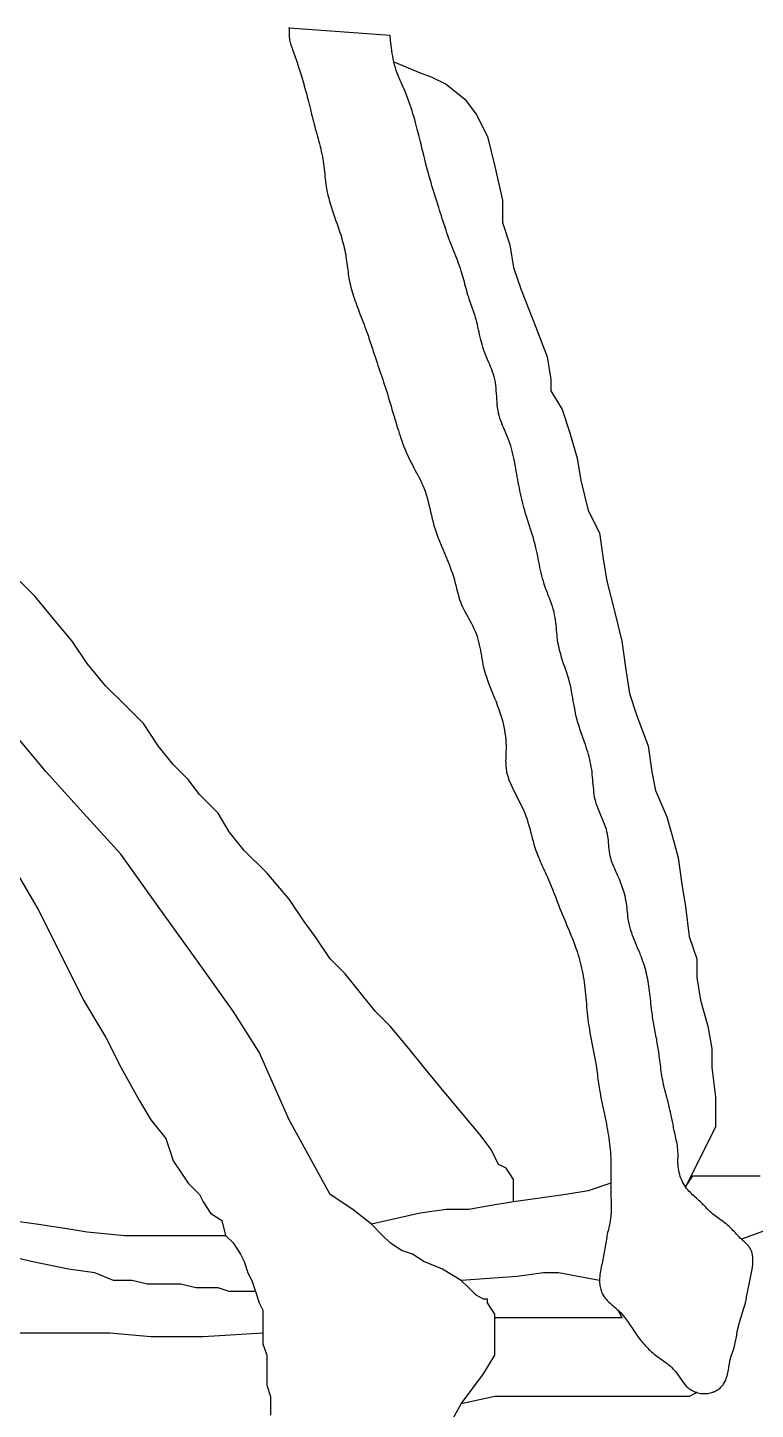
# Model space of a CAD drawing. Extents: x 0.1 to 12.2, y -2.2 to 12.7.
# Drawn here: x 7.572 to 8.261, y 9.207 to 10.517 of the extents above; entities that cross this region are included whole.
import ezdxf

# ---------------------------------------------------------------- set-up
doc = ezdxf.new("R2010")
doc.units = 0
doc.layers.add('LAYER1', color=7, linetype='CONTINUOUS')

msp = doc.modelspace()

# ---------------------------------------------------------------- linework, layer by layer
at = {"layer": 'LAYER1', "color": 4, "linetype": 'CONTINUOUS'}
for points in [[(7.8194, 10.5169), (7.8194, 10.517), (7.8194, 10.5171), (7.8194, 10.5171), (7.8194, 10.5172), (7.8194, 10.5173), (7.8194, 10.5173), (7.8194, 10.5173), (7.8194, 10.5173), (7.8194, 10.5172), (7.8194, 10.5172), (7.8194, 10.517), (7.8194, 10.5169), (7.8194, 10.5166), (7.8194, 10.5162), (7.8194, 10.5157), (7.8194, 10.5152), (7.8194, 10.5146), (7.8193, 10.514), (7.8193, 10.5133), (7.8193, 10.5127), (7.8193, 10.5119), (7.8194, 10.5112), (7.8194, 10.5105), (7.8194, 10.5098), (7.8195, 10.5084), (7.8197, 10.507), (7.8199, 10.5057), (7.8201, 10.5045), (7.8204, 10.5033), (7.8207, 10.5022), (7.8211, 10.501), (7.8214, 10.4999), (7.8218, 10.4988), (7.8222, 10.4978), (7.8226, 10.4967), (7.823, 10.4956), (7.8236, 10.4939), (7.8242, 10.4922), (7.8248, 10.4905), (7.8254, 10.4888), (7.826, 10.487), (7.8266, 10.4852), (7.8272, 10.4834), (7.8278, 10.4816), (7.8283, 10.4798), (7.8289, 10.478), (7.8295, 10.4762), (7.8301, 10.4743), (7.8307, 10.4723), (7.8313, 10.4702), (7.832, 10.4681), (7.8326, 10.466), (7.8332, 10.464), (7.8338, 10.4619), (7.8344, 10.4599), (7.8349, 10.4578), (7.8355, 10.4557), (7.8361, 10.4537), (7.8366, 10.4516), (7.8371, 10.4495), (7.8377, 10.4472), (7.8383, 10.4448), (7.8389, 10.4425), (7.8395, 10.4401), (7.8401, 10.4377), (7.8406, 10.4354), (7.8412, 10.433), (7.8418, 10.4306), (7.8424, 10.4283), (7.843, 10.4259), (7.8436, 10.4235), (7.8442, 10.4212), (7.8449, 10.4188), (7.8455, 10.4165), (7.8462, 10.4141), (7.8468, 10.4118), (7.8475, 10.4094), (7.8481, 10.4071), (7.8487, 10.4047), (7.8493, 10.4023), (7.8499, 10.4), (7.8504, 10.3976), (7.8509, 10.3952), (7.8513, 10.3928), (7.8517, 10.3905), (7.852, 10.3881), (7.8523, 10.3857), (7.8526, 10.3834), (7.8528, 10.381), (7.8531, 10.3786), (7.8533, 10.3763), (7.8536, 10.3739), (7.8538, 10.3715), (7.8541, 10.3692), (7.8545, 10.3668), (7.8549, 10.3645), (7.8555, 10.3614), (7.8561, 10.3584), (7.8569, 10.3555), (7.8577, 10.3525), (7.8585, 10.3495), (7.8595, 10.3466), (7.8604, 10.3437), (7.8614, 10.3407), (7.8624, 10.3378), (7.8635, 10.3349), (7.8645, 10.3319), (7.8655, 10.329), (7.8662, 10.327), (7.8669, 10.3249), (7.8676, 10.3229), (7.8683, 10.3208), (7.8689, 10.3188), (7.8695, 10.3167), (7.8701, 10.3146), (7.8707, 10.3126), (7.8712, 10.3105), (7.8717, 10.3084), (7.8722, 10.3063), (7.8726, 10.3042), (7.873, 10.3021), (7.8733, 10.3001), (7.8736, 10.298), (7.8739, 10.296), (7.8741, 10.2939), (7.8744, 10.2918), (7.8746, 10.2897), (7.8749, 10.2877), (7.8752, 10.2856), (7.8755, 10.2835), (7.8758, 10.2814), (7.8761, 10.2794), (7.8765, 10.2773), (7.877, 10.2752), (7.8775, 10.2731), (7.878, 10.271), (7.8786, 10.2689), (7.8792, 10.2669), (7.8798, 10.2648), (7.8804, 10.2627), (7.8811, 10.2607), (7.8818, 10.2586), (7.8825, 10.2566), (7.8832, 10.2546), (7.8841, 10.2522), (7.885, 10.2498), (7.8859, 10.2475), (7.8868, 10.2451), (7.8877, 10.2428), (7.8886, 10.2404), (7.8895, 10.238), (7.8904, 10.2357), (7.8913, 10.2333), (7.8921, 10.231), (7.893, 10.2286), (7.8939, 10.2262), (7.8945, 10.2245), (7.8951, 10.2227), (7.8957, 10.2209), (7.8963, 10.2192), (7.8969, 10.2174), (7.8975, 10.2156), (7.898, 10.2138), (7.8986, 10.2121), (7.8992, 10.2103), (7.8998, 10.2085), (7.9004, 10.2067), (7.901, 10.205), (7.9018, 10.2023), (7.9027, 10.1996), (7.9036, 10.197), (7.9045, 10.1943), (7.9054, 10.1917), (7.9063, 10.189), (7.9072, 10.1864), (7.9081, 10.1837), (7.909, 10.181), (7.9099, 10.1784), (7.9107, 10.1757), (7.9116, 10.173), (7.9125, 10.1701), (7.9134, 10.1672), (7.9143, 10.1642), (7.9152, 10.1613), (7.9161, 10.1583), (7.9169, 10.1553), (7.9178, 10.1524), (7.9187, 10.1494), (7.9195, 10.1465), (7.9204, 10.1435), (7.9213, 10.1406), (7.9222, 10.1376), (7.923, 10.1352), (7.9237, 10.1328), (7.9245, 10.1304), (7.9253, 10.128), (7.9262, 10.1256), (7.927, 10.1232), (7.9279, 10.1209), (7.9288, 10.1185), (7.9298, 10.1162), (7.9308, 10.1138), (7.9318, 10.1115), (7.9329, 10.1092), (7.934, 10.1069), (7.9352, 10.1045), (7.9365, 10.1022), (7.9377, 10.0998), (7.939, 10.0975), (7.9402, 10.0952), (7.9415, 10.0928), (7.9427, 10.0905), (7.9438, 10.0881), (7.945, 10.0857), (7.946, 10.0833), (7.947, 10.0809), (7.9482, 10.0778), (7.9492, 10.0746), (7.9502, 10.0714), (7.9511, 10.0681), (7.9519, 10.0648), (7.9527, 10.0616), (7.9535, 10.0583), (7.9542, 10.055), (7.955, 10.0517), (7.9558, 10.0484), (7.9567, 10.0451), (7.9577, 10.0419), (7.959, 10.038), (7.9603, 10.0341), (7.9618, 10.0303), (7.9634, 10.0265), (7.965, 10.0227), (7.9666, 10.0189), (7.9682, 10.0151), (7.9698, 10.0113), (7.9713, 10.0075), (7.9728, 10.0036), (7.9742, 9.9997), (7.9754, 9.9958), (7.976, 9.9937), (7.9765, 9.9917), (7.9771, 9.9896), (7.9776, 9.9875), (7.9781, 9.9854), (7.9786, 9.9833), (7.9792, 9.9812), (7.9798, 9.9791), (7.9804, 9.9771), (7.981, 9.975), (7.9817, 9.973), (7.9825, 9.971), (7.9835, 9.9686), (7.9846, 9.9662), (7.9858, 9.9638), (7.9871, 9.9615), (7.9884, 9.9592), (7.9897, 9.9568), (7.991, 9.9545), (7.9922, 9.9522), (7.9934, 9.9498), (7.9946, 9.9475), (7.9957, 9.9451), (7.9967, 9.9427), (7.9975, 9.9401), (7.9983, 9.9375), (7.999, 9.9349), (7.9996, 9.9322), (8.0002, 9.9296), (8.0007, 9.9269), (8.0011, 9.9242), (8.0016, 9.9215), (8.0021, 9.9188), (8.0026, 9.9161), (8.0031, 9.9134), (8.0037, 9.9107), (8.0046, 9.9074), (8.0056, 9.9041), (8.0067, 9.9008), (8.0078, 9.8976), (8.009, 9.8943), (8.0103, 9.8911), (8.0116, 9.8879), (8.0129, 9.8847), (8.0142, 9.8815), (8.0155, 9.8783), (8.0167, 9.875), (8.0179, 9.8718), (8.0189, 9.8689), (8.0199, 9.866), (8.0207, 9.8631), (8.0216, 9.8602), (8.0223, 9.8573), (8.023, 9.8543), (8.0235, 9.8513), (8.024, 9.8484), (8.0244, 9.8454), (8.0247, 9.8424)], [(7.9151, 10.5098), (7.8194, 10.5169)], [(7.947, 10.3963), (7.9462, 10.3998), (7.9453, 10.4033), (7.9444, 10.4069), (7.9436, 10.4104), (7.9427, 10.414), (7.9418, 10.4176), (7.9409, 10.4211), (7.9399, 10.4247), (7.9392, 10.4275), (7.9384, 10.4302), (7.9376, 10.433), (7.9368, 10.4357), (7.9359, 10.4385), (7.9351, 10.4412), (7.9342, 10.4439), (7.9332, 10.4465), (7.9323, 10.4491), (7.9313, 10.4517), (7.9303, 10.4542), (7.9293, 10.4566), (7.9284, 10.4588), (7.9274, 10.4609), (7.9265, 10.463), (7.9255, 10.4652), (7.9245, 10.4673), (7.9236, 10.4695), (7.9227, 10.4718), (7.9218, 10.4742), (7.9209, 10.4767), (7.9201, 10.4793), (7.9194, 10.482), (7.9187, 10.485), (7.9181, 10.4875), (7.9176, 10.4902), (7.9172, 10.4929), (7.9168, 10.4955), (7.9164, 10.4981), (7.9161, 10.5006), (7.9158, 10.5028), (7.9156, 10.5049), (7.9154, 10.5067), (7.9153, 10.5081), (7.9152, 10.5092), (7.9151, 10.5098), (7.9151, 10.5099), (7.9151, 10.5099), (7.9151, 10.5099), (7.9151, 10.51), (7.9151, 10.51), (7.9151, 10.51), (7.9151, 10.51), (7.9151, 10.5099), (7.9151, 10.5099), (7.9151, 10.5099), (7.9151, 10.5098), (7.9151, 10.5098)], [(7.9187, 10.485), (7.9435, 10.4743), (7.9541, 10.4708), (7.9683, 10.4637), (7.986, 10.4495), (7.9967, 10.4354), (8.0073, 10.4141), (8.0144, 10.3857), (8.0215, 10.3538), (8.0215, 10.3326), (8.0286, 10.3113), (8.0321, 10.29), (8.0392, 10.2688), (8.0463, 10.251), (8.0534, 10.2333), (8.064, 10.205), (8.0675, 10.1837), (8.0675, 10.173), (8.0782, 10.1553), (8.0853, 10.1341), (8.0924, 10.1092), (8.0959, 10.088), (8.103, 10.0596), (8.1136, 10.0384), (8.1172, 10.0135), (8.1207, 9.9923), (8.1278, 9.9639), (8.1349, 9.9356), (8.1384, 9.9107), (8.142, 9.8859), (8.1491, 9.8647), (8.1597, 9.8363), (8.1633, 9.8115), (8.1668, 9.7938), (8.1774, 9.769), (8.1845, 9.7442), (8.1881, 9.73), (8.1916, 9.7052), (8.1952, 9.6839), (8.1987, 9.6555), (8.2058, 9.6343), (8.2058, 9.6165), (8.2093, 9.5953), (8.2164, 9.5705), (8.22, 9.5492), (8.22, 9.5315), (8.2235, 9.5031), (8.2235, 9.4889), (8.2235, 9.4748), (8.1952, 9.418)], [(8.1401, 9.6785), (8.1399, 9.6806), (8.1397, 9.6827), (8.1394, 9.6848), (8.1391, 9.6869), (8.1388, 9.6889), (8.1384, 9.691), (8.1381, 9.6928), (8.1376, 9.6946), (8.1372, 9.6964), (8.1367, 9.6982), (8.1361, 9.7), (8.1355, 9.7018), (8.1349, 9.7035), (8.1342, 9.7053), (8.1336, 9.7071), (8.1328, 9.7088), (8.1321, 9.7105), (8.1314, 9.7123), (8.1307, 9.7137), (8.13, 9.7152), (8.1294, 9.7166), (8.1287, 9.7181), (8.128, 9.7196), (8.1274, 9.721), (8.1268, 9.7225), (8.1262, 9.724), (8.1257, 9.7254), (8.1251, 9.7269), (8.1247, 9.7285), (8.1243, 9.73), (8.1238, 9.732), (8.1234, 9.734), (8.1231, 9.7361), (8.1229, 9.7382), (8.1226, 9.7403), (8.1224, 9.7424), (8.1222, 9.7445), (8.122, 9.7465), (8.1218, 9.7486), (8.1215, 9.7507), (8.1211, 9.7528), (8.1207, 9.7548), (8.1201, 9.7572), (8.1193, 9.7596), (8.1185, 9.762), (8.1175, 9.7643), (8.1165, 9.7667), (8.1155, 9.769), (8.1145, 9.7713), (8.1135, 9.7737), (8.1125, 9.776), (8.1116, 9.7784), (8.1108, 9.7807), (8.1101, 9.7831), (8.1095, 9.7854), (8.109, 9.7877), (8.1086, 9.7901), (8.1083, 9.7924), (8.1081, 9.7948), (8.1078, 9.7972), (8.1076, 9.7996), (8.1074, 9.802), (8.1073, 9.8043), (8.107, 9.8067), (8.1068, 9.8091), (8.1065, 9.8115), (8.1062, 9.8139), (8.1058, 9.8163), (8.1054, 9.8187), (8.1049, 9.8211), (8.1043, 9.8235), (8.1037, 9.8259), (8.1031, 9.8282), (8.1024, 9.8306), (8.1017, 9.8329), (8.101, 9.8352), (8.1002, 9.8375), (8.0994, 9.8399), (8.0988, 9.8416), (8.0982, 9.8434), (8.0976, 9.8452), (8.097, 9.8469), (8.0963, 9.8487), (8.0957, 9.8505), (8.0951, 9.8522), (8.0945, 9.854), (8.0939, 9.8558), (8.0934, 9.8575), (8.0929, 9.8593), (8.0924, 9.8611), (8.0916, 9.864), (8.091, 9.867), (8.0904, 9.8699), (8.0898, 9.8729), (8.0893, 9.8759), (8.0888, 9.8788), (8.0883, 9.8818), (8.0878, 9.8848), (8.0872, 9.8877), (8.0866, 9.8907), (8.086, 9.8936), (8.0853, 9.8966), (8.0845, 9.8995), (8.0836, 9.9025), (8.0826, 9.9054), (8.0816, 9.9084), (8.0806, 9.9113), (8.0796, 9.9142), (8.0786, 9.9172), (8.0777, 9.9201), (8.0768, 9.9231), (8.076, 9.926), (8.0753, 9.929), (8.0746, 9.932), (8.0742, 9.9344), (8.0739, 9.9367), (8.0736, 9.9391), (8.0734, 9.9415), (8.0732, 9.9438), (8.0729, 9.9462), (8.0727, 9.9486), (8.0725, 9.951), (8.0722, 9.9533), (8.0719, 9.9557), (8.0715, 9.958), (8.0711, 9.9604), (8.0705, 9.9631), (8.0697, 9.9658), (8.0689, 9.9685), (8.068, 9.9711), (8.0671, 9.9738), (8.0661, 9.9764), (8.0651, 9.979), (8.0642, 9.9817), (8.0632, 9.9843), (8.0622, 9.9869), (8.0613, 9.9896), (8.0605, 9.9923), (8.0597, 9.9949), (8.059, 9.9975), (8.0584, 10.0002), (8.0578, 10.0028), (8.0572, 10.0055), (8.0567, 10.0082), (8.0562, 10.0108), (8.0556, 10.0135), (8.0551, 10.0162), (8.0546, 10.0189), (8.054, 10.0215), (8.0534, 10.0242), (8.0526, 10.0272), (8.0518, 10.0301), (8.051, 10.0331), (8.0501, 10.0361), (8.0492, 10.039), (8.0482, 10.0419), (8.0473, 10.0449), (8.0464, 10.0478), (8.0454, 10.0508), (8.0445, 10.0537), (8.0436, 10.0567), (8.0427, 10.0596), (8.042, 10.0622), (8.0413, 10.0649), (8.0406, 10.0675), (8.04, 10.0702), (8.0394, 10.0728), (8.0388, 10.0755), (8.0382, 10.0781), (8.0377, 10.0808), (8.0371, 10.0835), (8.0366, 10.0862), (8.0361, 10.0888), (8.0356, 10.0915), (8.0352, 10.0942), (8.0347, 10.0969), (8.0342, 10.0996), (8.0338, 10.1023), (8.0333, 10.105), (8.0328, 10.1077), (8.0322, 10.1103), (8.0316, 10.113), (8.0309, 10.1156), (8.0302, 10.1182), (8.0294, 10.1208), (8.0286, 10.1234), (8.0277, 10.1258), (8.0268, 10.1282), (8.0258, 10.1305), (8.0248, 10.1328), (8.0238, 10.1352), (8.0228, 10.1375), (8.0218, 10.1399), (8.0209, 10.1422), (8.02, 10.1446), (8.0192, 10.1469), (8.0185, 10.1494), (8.0179, 10.1518), (8.0174, 10.1544), (8.017, 10.157), (8.0167, 10.1597), (8.0165, 10.1624), (8.0163, 10.165), (8.0162, 10.1677), (8.016, 10.1704), (8.0158, 10.1731), (8.0156, 10.1758), (8.0153, 10.1784), (8.0149, 10.1811), (8.0144, 10.1837), (8.0138, 10.1861), (8.0131, 10.1885), (8.0122, 10.1909), (8.0114, 10.1932), (8.0104, 10.1956), (8.0095, 10.1979), (8.0085, 10.2003), (8.0075, 10.2026), (8.0065, 10.2049), (8.0055, 10.2073), (8.0046, 10.2097), (8.0037, 10.212), (8.003, 10.2144), (8.0023, 10.2167), (8.0017, 10.2191), (8.0011, 10.2214), (8.0005, 10.2238), (8, 10.2262), (7.9995, 10.2286), (7.999, 10.2309), (7.9984, 10.2333), (7.9979, 10.2357), (7.9973, 10.238), (7.9967, 10.2404), (7.9961, 10.2422), (7.9956, 10.244), (7.995, 10.2458), (7.9944, 10.2475), (7.9938, 10.2493), (7.9932, 10.2511), (7.9926, 10.2528), (7.992, 10.2546), (7.9913, 10.2563), (7.9907, 10.2581), (7.9901, 10.2599), (7.9896, 10.2617), (7.9889, 10.2637), (7.9883, 10.2658), (7.9877, 10.2679), (7.9872, 10.2699), (7.9866, 10.272), (7.986, 10.2741), (7.9855, 10.2762), (7.9849, 10.2782), (7.9843, 10.2803), (7.9837, 10.2824), (7.9831, 10.2844), (7.9825, 10.2865), (7.9817, 10.2889), (7.9809, 10.2913), (7.98, 10.2936), (7.9792, 10.296), (7.9783, 10.2984), (7.9773, 10.3007), (7.9764, 10.3031), (7.9755, 10.3054), (7.9746, 10.3078), (7.9736, 10.3101), (7.9727, 10.3125), (7.9718, 10.3148), (7.9709, 10.3175), (7.9699, 10.3201), (7.969, 10.3227), (7.9681, 10.3254), (7.9672, 10.328), (7.9663, 10.3307), (7.9654, 10.3334), (7.9646, 10.336), (7.9637, 10.3387), (7.9629, 10.3414), (7.962, 10.3441), (7.9612, 10.3467), (7.9603, 10.3497), (7.9594, 10.3526), (7.9584, 10.3556), (7.9575, 10.3585), (7.9566, 10.3615), (7.9557, 10.3644), (7.9548, 10.3674), (7.9539, 10.3703), (7.9531, 10.3733), (7.9522, 10.3763), (7.9514, 10.3792), (7.9506, 10.3822), (7.9496, 10.3857), (7.9487, 10.3892), (7.9479, 10.3927), (7.947, 10.3963)], [(8.0321, 9.4039), (8.0321, 9.4251), (8.025, 9.4358), (8.0179, 9.4393), (8.0108, 9.4535), (8.0002, 9.4677), (7.9825, 9.4889), (7.9648, 9.5102), (7.947, 9.5315), (7.9329, 9.5492), (7.9151, 9.5705), (7.901, 9.5846), (7.8868, 9.6024), (7.8726, 9.6201), (7.8584, 9.6343), (7.8442, 9.6555), (7.8336, 9.6697), (7.8194, 9.691), (7.7982, 9.7158), (7.7769, 9.7371), (7.7627, 9.7548), (7.7521, 9.7725), (7.7344, 9.7902), (7.7237, 9.8044), (7.7095, 9.8186), (7.6954, 9.8363), (7.6812, 9.8576), (7.6635, 9.8753), (7.6457, 9.893), (7.628, 9.9143), (7.6138, 9.9356), (7.5961, 9.9568), (7.5784, 9.9781), (7.5571, 9.9994)], [(7.9648, 9.1806), (7.9825, 9.2125), (8.0037, 9.2408), (8.0144, 9.2585), (8.0144, 9.2798), (8.0144, 9.294), (8.0144, 9.2975), (8.0073, 9.3082), (8.0073, 9.3117), (8.0037, 9.3117), (7.9967, 9.3153), (7.9896, 9.3223), (7.9825, 9.3294), (7.9648, 9.3401), (7.947, 9.3472), (7.9364, 9.3542), (7.9258, 9.3578), (7.9151, 9.3649), (7.908, 9.372), (7.8974, 9.3826), (7.8797, 9.3968), (7.8584, 9.411), (7.8194, 9.4818), (7.7911, 9.5457), (7.7663, 9.5846), (7.7308, 9.6343), (7.6954, 9.6839), (7.6599, 9.7335), (7.6245, 9.7725), (7.589, 9.8115), (7.5536, 9.854)], [(8.0247, 9.8424), (8.0249, 9.8393), (8.025, 9.8363), (8.025, 9.8345), (8.025, 9.8327), (8.0249, 9.8309), (8.0249, 9.8292), (8.0248, 9.8274), (8.0247, 9.8256), (8.0247, 9.8238), (8.0246, 9.822), (8.0247, 9.8203), (8.0247, 9.8185), (8.0248, 9.8168), (8.025, 9.815), (8.0256, 9.8114), (8.0266, 9.8077), (8.0277, 9.8041), (8.0291, 9.8006), (8.0307, 9.7971), (8.0324, 9.7936), (8.0342, 9.7901), (8.036, 9.7866), (8.0378, 9.7831), (8.0395, 9.7796), (8.0412, 9.7761), (8.0427, 9.7725), (8.0439, 9.7696), (8.0449, 9.7667), (8.0458, 9.7637), (8.0467, 9.7608), (8.0475, 9.7578), (8.0483, 9.7548), (8.0491, 9.7518), (8.0499, 9.7488), (8.0507, 9.7459), (8.0515, 9.7429), (8.0524, 9.74), (8.0534, 9.7371), (8.0541, 9.735), (8.0549, 9.7329), (8.0558, 9.7308), (8.0566, 9.7287), (8.0575, 9.7266), (8.0584, 9.7246), (8.0594, 9.7225), (8.0603, 9.7205), (8.0612, 9.7184), (8.0622, 9.7164), (8.0631, 9.7143), (8.064, 9.7123), (8.0653, 9.7093), (8.0665, 9.7064), (8.0677, 9.7034), (8.0689, 9.7005), (8.0701, 9.6975), (8.0712, 9.6946), (8.0724, 9.6916), (8.0735, 9.6886), (8.0747, 9.6857), (8.0758, 9.6827), (8.077, 9.6798), (8.0782, 9.6768), (8.0794, 9.6739), (8.0806, 9.6709), (8.0819, 9.668), (8.0831, 9.6651), (8.0844, 9.6621), (8.0856, 9.6592), (8.0868, 9.6563), (8.088, 9.6533), (8.0892, 9.6503), (8.0903, 9.6474), (8.0913, 9.6444), (8.0924, 9.6414), (8.0932, 9.6388), (8.094, 9.6362), (8.0947, 9.6335), (8.0954, 9.6309), (8.096, 9.6282), (8.0966, 9.6256), (8.0972, 9.6229), (8.0977, 9.6202), (8.0982, 9.6176), (8.0987, 9.6149), (8.0991, 9.6122), (8.0994, 9.6095), (8.0998, 9.6065), (8.1001, 9.6036), (8.1004, 9.6006), (8.1007, 9.5976), (8.1009, 9.5947), (8.1012, 9.5917), (8.1014, 9.5888), (8.1017, 9.5858), (8.102, 9.5828), (8.1023, 9.5799), (8.1026, 9.577), (8.103, 9.574), (8.1035, 9.5707), (8.104, 9.5675), (8.1046, 9.5642), (8.1052, 9.561), (8.1058, 9.5578), (8.1064, 9.5545), (8.1071, 9.5513), (8.1077, 9.548), (8.1083, 9.5448), (8.109, 9.5415), (8.1095, 9.5383), (8.1101, 9.535), (8.1104, 9.533), (8.1107, 9.5309), (8.111, 9.5288), (8.1113, 9.5267), (8.1116, 9.5247), (8.1118, 9.5226), (8.1121, 9.5205), (8.1124, 9.5185), (8.1127, 9.5164), (8.113, 9.5143), (8.1133, 9.5123), (8.1136, 9.5102), (8.1141, 9.5072), (8.1147, 9.5043), (8.1153, 9.5013), (8.1159, 9.4984), (8.1165, 9.4954), (8.1171, 9.4925), (8.1177, 9.4895), (8.1183, 9.4866), (8.119, 9.4836), (8.1196, 9.4807), (8.1202, 9.4777), (8.1207, 9.4748), (8.1212, 9.4721), (8.1216, 9.4695), (8.122, 9.4668), (8.1224, 9.4642), (8.1228, 9.4615), (8.1231, 9.4589), (8.1234, 9.4562), (8.1236, 9.4535), (8.1239, 9.4509), (8.124, 9.4482), (8.1242, 9.4455), (8.1243, 9.4429), (8.1243, 9.4405), (8.1243, 9.4381), (8.1243, 9.4358), (8.1243, 9.4334), (8.1243, 9.4311), (8.1243, 9.4287), (8.1242, 9.4263), (8.1242, 9.424), (8.1242, 9.4216), (8.1242, 9.4192), (8.1242, 9.4169), (8.1243, 9.4145), (8.1243, 9.4124), (8.1244, 9.4104), (8.1245, 9.4083), (8.1246, 9.4062), (8.1247, 9.4041), (8.1247, 9.402), (8.1247, 9.4), (8.1247, 9.3979), (8.1247, 9.3958), (8.1246, 9.3938), (8.1245, 9.3917), (8.1243, 9.3897), (8.1241, 9.3882), (8.1238, 9.3867), (8.1236, 9.3852), (8.1233, 9.3838), (8.123, 9.3823), (8.1227, 9.3808), (8.1223, 9.3793), (8.122, 9.3779), (8.1217, 9.3764), (8.1213, 9.3749), (8.121, 9.3734), (8.1207, 9.372), (8.1204, 9.3702), (8.1201, 9.3684), (8.1198, 9.3667), (8.1195, 9.3649), (8.1192, 9.3631), (8.119, 9.3613), (8.1187, 9.3596), (8.1184, 9.3578), (8.1181, 9.356), (8.1178, 9.3542), (8.1175, 9.3525), (8.1172, 9.3507), (8.1168, 9.3489), (8.1164, 9.3472), (8.116, 9.3454), (8.1156, 9.3437), (8.1152, 9.3419), (8.1148, 9.3402), (8.1145, 9.3384), (8.1142, 9.3366), (8.114, 9.3348), (8.1138, 9.3331), (8.1137, 9.3312), (8.1136, 9.3294), (8.1137, 9.3282), (8.1137, 9.327), (8.1139, 9.3257), (8.114, 9.3245), (8.1142, 9.3233), (8.1145, 9.322), (8.1148, 9.3208), (8.1152, 9.3197), (8.1156, 9.3185), (8.1161, 9.3174), (8.1166, 9.3163), (8.1172, 9.3153), (8.1181, 9.3139), (8.119, 9.3126), (8.1201, 9.3113), (8.1213, 9.3101), (8.1224, 9.3089), (8.1237, 9.3078), (8.125, 9.3067), (8.1262, 9.3056), (8.1275, 9.3045), (8.1288, 9.3034), (8.1301, 9.3022), (8.1314, 9.3011), (8.1334, 9.299), (8.1354, 9.2968), (8.1373, 9.2945), (8.1391, 9.2921), (8.1408, 9.2897), (8.1425, 9.2873), (8.1441, 9.2848), (8.1458, 9.2824), (8.1474, 9.2799), (8.1491, 9.2775), (8.1508, 9.2751), (8.1526, 9.2727), (8.1537, 9.2714), (8.1547, 9.2701), (8.1558, 9.2689), (8.1569, 9.2676), (8.1581, 9.2664), (8.1593, 9.2652), (8.1605, 9.264), (8.1617, 9.2629), (8.1629, 9.2618), (8.1642, 9.2607), (8.1655, 9.2596), (8.1668, 9.2585), (8.1683, 9.2574), (8.1699, 9.2563), (8.1714, 9.2552), (8.173, 9.2541), (8.1745, 9.2529), (8.176, 9.2518), (8.1776, 9.2507), (8.1791, 9.2495), (8.1805, 9.2483), (8.1819, 9.2471), (8.1832, 9.2457), (8.1845, 9.2444), (8.1857, 9.2429), (8.1869, 9.2414), (8.188, 9.2398), (8.1891, 9.2382), (8.1901, 9.2366), (8.1912, 9.2351), (8.1923, 9.2335), (8.1935, 9.232), (8.1947, 9.2305), (8.1959, 9.2291), (8.1973, 9.2278), (8.1987, 9.2266), (8.1992, 9.2263), (8.1998, 9.2259), (8.2003, 9.2255), (8.2009, 9.2252), (8.2015, 9.2249), (8.2021, 9.2246), (8.2027, 9.2243), (8.2033, 9.224), (8.2039, 9.2238), (8.2045, 9.2235), (8.2051, 9.2233), (8.2058, 9.2231), (8.2069, 9.2228), (8.2081, 9.2225), (8.2093, 9.2223), (8.2105, 9.2222), (8.2117, 9.2221), (8.2129, 9.2221), (8.2141, 9.2221), (8.2153, 9.2222)], [(7.5571, 9.7229), (7.5819, 9.6804), (7.6032, 9.6378), (7.6245, 9.5953), (7.6457, 9.5598), (7.6599, 9.5315), (7.6776, 9.4996), (7.6883, 9.4818), (7.7025, 9.4641), (7.706, 9.4535), (7.7095, 9.4429), (7.7166, 9.4322), (7.7237, 9.4216), (7.7273, 9.418), (7.7344, 9.411), (7.7379, 9.4039), (7.745, 9.3932), (7.7556, 9.3861), (7.7592, 9.372), (7.7663, 9.3649), (7.7733, 9.3542), (7.7769, 9.3472), (7.7804, 9.3365), (7.784, 9.3294), (7.7875, 9.3188), (7.7911, 9.3082), (7.7946, 9.3011), (7.7946, 9.2975), (7.7946, 9.2869), (7.7946, 9.2798), (7.7946, 9.2692), (7.7982, 9.2585), (7.7982, 9.2479), (7.7982, 9.2408), (7.7982, 9.2302), (7.8017, 9.2195), (7.8017, 9.2089), (7.8017, 9.2018)], [(8.2153, 9.2222), (8.2165, 9.2223), (8.2176, 9.2225), (8.2188, 9.2228), (8.22, 9.2231), (8.2206, 9.2233), (8.2212, 9.2235), (8.2219, 9.2237), (8.2225, 9.224), (8.2231, 9.2242), (8.2237, 9.2245), (8.2243, 9.2248), (8.2249, 9.2252), (8.2254, 9.2255), (8.226, 9.2259), (8.2265, 9.2262), (8.2271, 9.2266), (8.2279, 9.2273), (8.2286, 9.2281), (8.2294, 9.2288), (8.2301, 9.2297), (8.2307, 9.2305), (8.2313, 9.2314), (8.2319, 9.2323), (8.2324, 9.2333), (8.2329, 9.2343), (8.2334, 9.2352), (8.2338, 9.2363), (8.2341, 9.2373), (8.2346, 9.2387), (8.235, 9.2402), (8.2353, 9.2417), (8.2356, 9.2431), (8.2359, 9.2446), (8.2361, 9.2461), (8.2363, 9.2476), (8.2365, 9.2491), (8.2368, 9.2506), (8.237, 9.2521), (8.2373, 9.2535), (8.2377, 9.255), (8.2379, 9.2559), (8.2382, 9.2568), (8.2385, 9.2577), (8.2388, 9.2586), (8.2391, 9.2594), (8.2394, 9.2603), (8.2397, 9.2612), (8.24, 9.2621), (8.2404, 9.263), (8.2407, 9.2639), (8.241, 9.2647), (8.2412, 9.2656), (8.2416, 9.2671), (8.242, 9.2685), (8.2423, 9.27), (8.2426, 9.2715), (8.2429, 9.273), (8.2432, 9.2744), (8.2434, 9.2759), (8.2437, 9.2774), (8.2439, 9.2789), (8.2442, 9.2804), (8.2445, 9.2819), (8.2448, 9.2834), (8.2453, 9.2855), (8.2458, 9.2876), (8.2464, 9.2896), (8.247, 9.2917), (8.2476, 9.2938), (8.2482, 9.2959), (8.2489, 9.2979), (8.2495, 9.3), (8.2502, 9.302), (8.2508, 9.3041), (8.2513, 9.3061), (8.2519, 9.3082), (8.2522, 9.3096), (8.2525, 9.311), (8.2528, 9.3125), (8.2531, 9.3139), (8.2534, 9.3154), (8.2537, 9.3168), (8.254, 9.3183), (8.2543, 9.3198), (8.2545, 9.3213), (8.2548, 9.3228), (8.2551, 9.3243), (8.2554, 9.3259), (8.2561, 9.329), (8.2567, 9.3321), (8.2574, 9.3353), (8.258, 9.3385), (8.2585, 9.3417), (8.2588, 9.3448), (8.259, 9.3478), (8.2589, 9.3508), (8.2586, 9.3537), (8.2579, 9.3564), (8.2568, 9.359), (8.2554, 9.3613), (8.2549, 9.362), (8.2544, 9.3626), (8.2539, 9.3632), (8.2533, 9.3638), (8.2527, 9.3644), (8.2521, 9.365), (8.2515, 9.3656), (8.2509, 9.3661), (8.2502, 9.3667), (8.2496, 9.3673), (8.249, 9.3678), (8.2483, 9.3684), (8.2471, 9.3696), (8.2459, 9.3708), (8.2447, 9.372), (8.2436, 9.3732), (8.2424, 9.3744), (8.2413, 9.3757), (8.2401, 9.3769), (8.239, 9.3781), (8.2378, 9.3792), (8.2366, 9.3804), (8.2354, 9.3815), (8.2341, 9.3826), (8.233, 9.3835), (8.2319, 9.3844), (8.2307, 9.3853), (8.2295, 9.3862), (8.2283, 9.387), (8.2271, 9.3879), (8.2258, 9.3888), (8.2246, 9.3896), (8.2234, 9.3905), (8.2223, 9.3914), (8.2211, 9.3923), (8.22, 9.3932), (8.219, 9.3941), (8.2181, 9.3949), (8.2172, 9.3958), (8.2163, 9.3967), (8.2155, 9.3976), (8.2146, 9.3985), (8.2137, 9.3994), (8.2129, 9.4003), (8.212, 9.4012), (8.2111, 9.4021), (8.2102, 9.403), (8.2093, 9.4039), (8.2081, 9.405), (8.2069, 9.4062), (8.2056, 9.4073), (8.2044, 9.4084), (8.2031, 9.4096), (8.2019, 9.4107), (8.2007, 9.4118), (8.1995, 9.413), (8.1983, 9.4142), (8.1972, 9.4154), (8.1962, 9.4167), (8.1952, 9.418), (8.1941, 9.4196), (8.1931, 9.4212), (8.1923, 9.4229), (8.1915, 9.4246), (8.1907, 9.4263), (8.1901, 9.4281), (8.1896, 9.4299), (8.1891, 9.4318), (8.1887, 9.4337), (8.1884, 9.4355), (8.1882, 9.4374), (8.1881, 9.4393), (8.188, 9.4402), (8.188, 9.4411), (8.188, 9.442), (8.188, 9.4429), (8.188, 9.4438), (8.188, 9.4447), (8.1881, 9.4455), (8.1881, 9.4464), (8.1881, 9.4473), (8.1881, 9.4482), (8.1881, 9.4491), (8.1881, 9.4499), (8.188, 9.4517), (8.1878, 9.4535), (8.1876, 9.4553), (8.1874, 9.4571), (8.1871, 9.4588), (8.1868, 9.4606), (8.1864, 9.4624), (8.186, 9.4641), (8.1857, 9.4659), (8.1853, 9.4677), (8.1849, 9.4694), (8.1845, 9.4712), (8.1842, 9.4727), (8.1839, 9.4742), (8.1836, 9.4757), (8.1833, 9.4771), (8.1831, 9.4786), (8.1828, 9.4801), (8.1825, 9.4816), (8.1822, 9.4831), (8.1819, 9.4845), (8.1816, 9.486), (8.1813, 9.4875), (8.181, 9.4889), (8.1804, 9.4913), (8.1798, 9.4937), (8.1792, 9.496), (8.1786, 9.4984), (8.178, 9.5007), (8.1773, 9.5031), (8.1767, 9.5055), (8.1761, 9.5078), (8.1755, 9.5102), (8.1749, 9.5125), (8.1744, 9.5149), (8.1739, 9.5173), (8.1735, 9.5193), (8.1731, 9.5214), (8.1728, 9.5235), (8.1725, 9.5255), (8.1722, 9.5276), (8.1719, 9.5297), (8.1717, 9.5317), (8.1714, 9.5338), (8.1712, 9.5359), (8.1709, 9.538), (8.1706, 9.54), (8.1703, 9.5421), (8.1701, 9.5439), (8.1698, 9.5457), (8.1696, 9.5474), (8.1693, 9.5492), (8.169, 9.551), (8.1687, 9.5528), (8.1684, 9.5545), (8.1681, 9.5563), (8.1678, 9.5581), (8.1674, 9.5598), (8.1671, 9.5616), (8.1668, 9.5634), (8.1665, 9.5651), (8.1662, 9.5669), (8.1658, 9.5687), (8.1655, 9.5705), (8.1652, 9.5722), (8.1649, 9.574), (8.1646, 9.5758), (8.1643, 9.5775), (8.164, 9.5793), (8.1638, 9.5811), (8.1635, 9.5829), (8.1633, 9.5846), (8.163, 9.587), (8.1627, 9.5894), (8.1624, 9.5917), (8.1622, 9.5941), (8.1619, 9.5965), (8.1616, 9.5989), (8.1614, 9.6012), (8.1611, 9.6036), (8.1608, 9.606), (8.1605, 9.6083), (8.1601, 9.6107), (8.1597, 9.613), (8.1593, 9.6151), (8.1589, 9.6172), (8.1584, 9.6193), (8.1579, 9.6214), (8.1574, 9.6235), (8.1568, 9.6256), (8.1562, 9.6276), (8.1555, 9.6297), (8.1548, 9.6317), (8.1541, 9.6338), (8.1534, 9.6358), (8.1526, 9.6378), (8.1517, 9.6402), (8.1507, 9.6425), (8.1497, 9.6449), (8.1487, 9.6472), (8.1477, 9.6495), (8.1467, 9.6519), (8.1458, 9.6542), (8.1449, 9.6566), (8.1441, 9.6589), (8.1433, 9.6613), (8.1426, 9.6637), (8.142, 9.6662), (8.1416, 9.6682), (8.1412, 9.6702), (8.1409, 9.6723), (8.1406, 9.6744), (8.1404, 9.6765), (8.1401, 9.6785)], [(8.1243, 9.4429), (8.1243, 9.4216), (8.103, 9.4145), (8.0817, 9.411), (8.0569, 9.4074), (8.0321, 9.4039), (8.0108, 9.4003), (7.9896, 9.3968), (7.9683, 9.3968), (7.9435, 9.3932), (7.8974, 9.3826)], [(8.1952, 9.418), (8.2022, 9.4287), (8.2058, 9.4287), (8.2164, 9.4287), (8.2306, 9.4287), (8.2412, 9.4287), (8.2519, 9.4287), (8.266, 9.4287)], [(7.5571, 9.3861), (7.5819, 9.3826), (7.6067, 9.3791), (7.628, 9.3755), (7.6635, 9.372), (7.6918, 9.372), (7.7592, 9.372)], [(8.2873, 9.3826), (8.2483, 9.3684)], [(7.7875, 9.3188), (7.7733, 9.3188), (7.7627, 9.3188), (7.7521, 9.3223), (7.7308, 9.3223), (7.7166, 9.3259), (7.6989, 9.3259), (7.6847, 9.3259), (7.6706, 9.3294), (7.6528, 9.3294), (7.6351, 9.3365), (7.6103, 9.3401), (7.5748, 9.3472), (7.5465, 9.3542)], [(8.1136, 9.3294), (8.0746, 9.3365), (8.0605, 9.3365), (8.0356, 9.333), (7.9825, 9.3294)], [(8.1314, 9.3011), (8.1349, 9.294), (8.1278, 9.294), (8.1101, 9.294), (8.0959, 9.294), (8.0817, 9.294), (8.064, 9.294), (8.0534, 9.294), (8.0144, 9.294)], [(7.5642, 9.2798), (7.5926, 9.2798), (7.6245, 9.2798), (7.6493, 9.2798), (7.6883, 9.2763), (7.7131, 9.2763), (7.7379, 9.2763), (7.7946, 9.2798)], [(8.2058, 9.2231), (8.1987, 9.2195), (8.1952, 9.2195), (8.1881, 9.2195), (8.1774, 9.2195), (8.1668, 9.2195), (8.1562, 9.2195), (8.1384, 9.2195), (8.1207, 9.2195), (8.0959, 9.2195), (8.0746, 9.2195), (8.0569, 9.2195), (8.0392, 9.2195), (8.0144, 9.2195), (7.9825, 9.2125)]]:
    msp.add_lwpolyline(points, dxfattribs=at)

doc.saveas('drawing.dxf')
